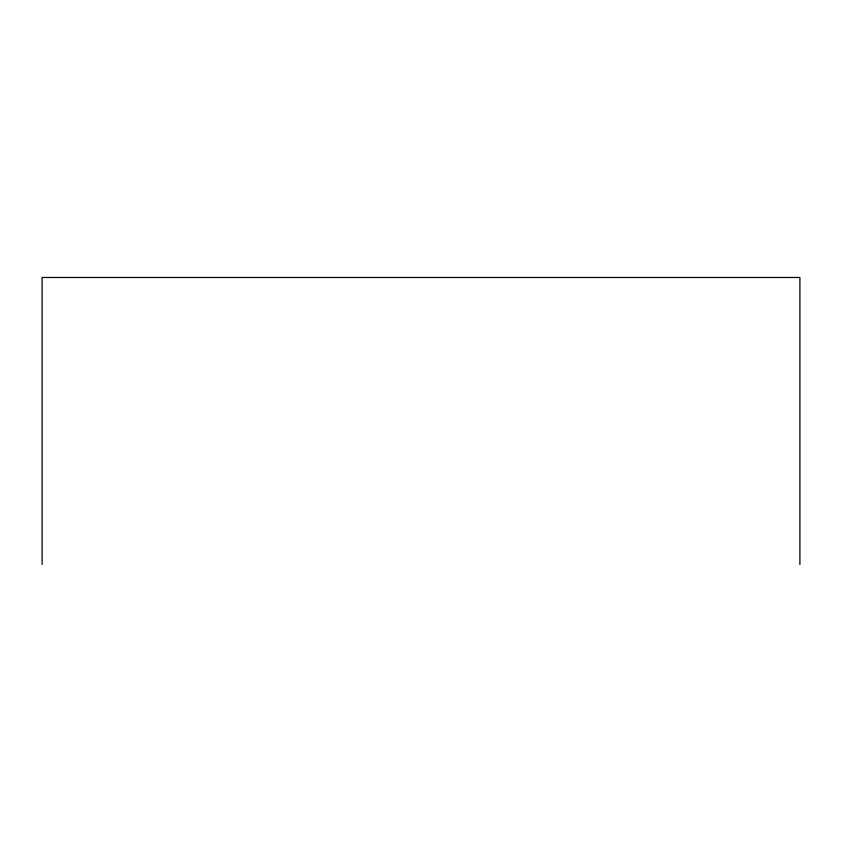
<?xml version="1.0" encoding="UTF-8"?>
<svg xmlns="http://www.w3.org/2000/svg" width="842" height="842" viewBox="0 0 842 842"><rect width="100%" height="100%" fill="white"/><g stroke="black" fill="none" stroke-linecap="round" stroke-linejoin="round"><path stroke-width="1.26" d="M799.9 564.519L799.9 277.481L42.1 277.481L42.1 564.519"/></g></svg>
